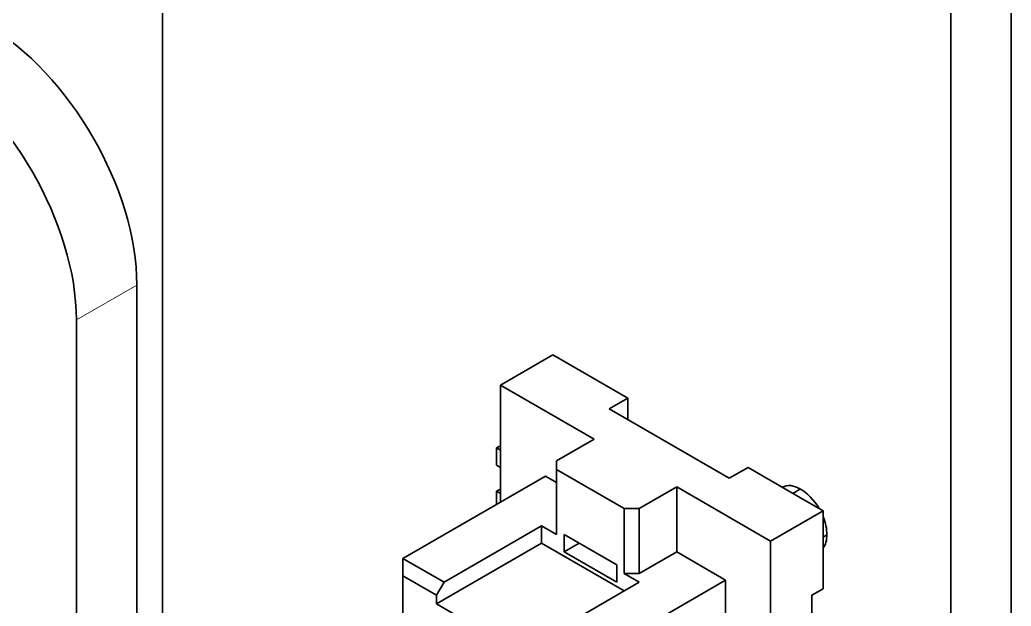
# Model space of a CAD drawing. Extents: x 386 to 1090, y 188 to 736.
# Drawn here: x 757.7 to 767.04, y 710.4 to 715.93 of the extents above; entities that cross this region are included whole.
import ezdxf

# ---------------------------------------------------------------- set-up
doc = ezdxf.new("R2010")
doc.units = 0

msp = doc.modelspace()

# ---------------------------------------------------------------- linework, layer by layer
at = {"color": 7, "lineweight": 35, "ltscale": 0.371883}
msp.add_line((759.0441, 708.9603), (759.0441, 723.8356), dxfattribs=at)
at = {"color": 7, "lineweight": 35}
for p, q in [((767.0379, 718.2446), (767.0379, 694.5663)), ((766.4687, 717.916), (766.4687, 694.2376)), ((758.8014, 689.7495), (758.8014, 713.4279)), ((758.2322, 689.4208), (758.2322, 713.0992))]:
    msp.add_line(p, q, dxfattribs=at)
at = {"color": 7, "lineweight": 13, "ltscale": 0.016432}
msp.add_line((758.8014, 713.4279), (758.2322, 713.0992), dxfattribs=at)
at = {"color": 7, "lineweight": 35, "ltscale": 0.014288}
msp.add_line((762.721, 712.7721), (762.2261, 712.4863), dxfattribs=at)
msp.add_line((762.721, 712.7721), (762.2261, 712.4863), dxfattribs=at)
at = {"color": 7, "lineweight": 35, "ltscale": 0.020412}
msp.add_line((762.721, 712.7721), (763.4281, 712.3638), dxfattribs=at)
msp.add_line((762.721, 712.7721), (763.4281, 712.3638), dxfattribs=at)
at = {"color": 7, "lineweight": 35, "ltscale": 0.025515}
for p, q in [((762.2261, 712.4863), (763.1099, 711.976)), ((762.2261, 712.4863), (763.1099, 711.976)), ((763.8878, 711.5269), (764.7716, 711.0166)), ((763.8878, 711.5269), (764.7716, 711.0166))]:
    msp.add_line(p, q, dxfattribs=at)
at = {"color": 7, "lineweight": 35, "ltscale": 0.027557}
msp.add_line((762.2261, 711.384), (762.2261, 712.4863), dxfattribs=at)
msp.add_line((762.2261, 711.384), (762.2261, 712.4863), dxfattribs=at)
at = {"color": 7, "lineweight": 35, "ltscale": 0.005103}
for p, q in [((763.2513, 712.2618), (763.4281, 712.3638)), ((763.2513, 712.2618), (763.4281, 712.3638)), ((763.4281, 712.1597), (763.4281, 712.3638)), ((763.4281, 712.1597), (763.4281, 712.3638)), ((764.5595, 711.7106), (764.3828, 711.6086)), ((764.5595, 711.7106), (764.3828, 711.6086))]:
    msp.add_line(p, q, dxfattribs=at)
at = {"color": 7, "lineweight": 35, "ltscale": 0.032661}
msp.add_line((764.3828, 711.6086), (763.2513, 712.2618), dxfattribs=at)
msp.add_line((764.3828, 711.6086), (763.2513, 712.2618), dxfattribs=at)
at = {"color": 7, "lineweight": 35, "ltscale": 0.010205}
msp.add_line((763.1099, 711.976), (762.7564, 711.7719), dxfattribs=at)
msp.add_line((763.1099, 711.976), (762.7564, 711.7719), dxfattribs=at)
at = {"color": 7, "lineweight": 35, "ltscale": 0.001022}
for p, q in [((762.2261, 711.9148), (762.1907, 711.8943)), ((762.2261, 711.9148), (762.1907, 711.8943)), ((762.1907, 711.7311), (762.2261, 711.7106)), ((762.1907, 711.7311), (762.2261, 711.7106)), ((762.2261, 711.5065), (762.1907, 711.4861)), ((762.2261, 711.5065), (762.1907, 711.4861))]:
    msp.add_line(p, q, dxfattribs=at)
at = {"color": 7, "lineweight": 35, "ltscale": 0.001021}
for p, q in [((762.1907, 711.8943), (762.2261, 711.874)), ((762.1907, 711.8943), (762.2261, 711.874)), ((762.1907, 711.4861), (762.2261, 711.4657)), ((762.1907, 711.4861), (762.2261, 711.4657))]:
    msp.add_line(p, q, dxfattribs=at)
at = {"color": 7, "lineweight": 35, "ltscale": 0.004082}
for p, q in [((762.1907, 711.8943), (762.1907, 711.7311)), ((762.1907, 711.8943), (762.1907, 711.7311)), ((761.3068, 710.8533), (761.3068, 710.6901)), ((761.3068, 710.8533), (761.3068, 710.6901))]:
    msp.add_line(p, q, dxfattribs=at)
at = {"color": 7, "lineweight": 35, "ltscale": 0.002042}
for p, q in [((762.7564, 711.7719), (762.7564, 711.6902)), ((762.7564, 711.7719), (762.7564, 711.6902)), ((761.625, 710.4247), (761.625, 710.5063)), ((761.625, 710.4247), (761.625, 710.5063))]:
    msp.add_line(p, q, dxfattribs=at)
at = {"color": 7, "lineweight": 35, "ltscale": 0.014289}
for p, q in [((764.5595, 711.7106), (765.0545, 711.4249)), ((764.5595, 711.7106), (765.0545, 711.4249)), ((765.2666, 711.3024), (764.7716, 711.0166)), ((765.2666, 711.3024), (764.7716, 711.0166)), ((762.8271, 711.0779), (763.3221, 710.7921)), ((762.8271, 711.0779), (763.3221, 710.7921)), ((763.3221, 710.6288), (762.8271, 710.9146)), ((763.3221, 710.6288), (762.8271, 710.9146))]:
    msp.add_line(p, q, dxfattribs=at)
at = {"color": 7, "lineweight": 35, "ltscale": 0.038784}
for p, q in [((761.3068, 710.8533), (762.6503, 711.629)), ((761.3068, 710.8533), (762.6503, 711.629)), ((763.0038, 709.8735), (764.3474, 710.6492)), ((763.0038, 709.8735), (764.3474, 710.6492))]:
    msp.add_line(p, q, dxfattribs=at)
at = {"color": 7, "lineweight": 35, "ltscale": 0.003063}
msp.add_line((762.6503, 711.629), (762.7564, 711.5677), dxfattribs=at)
msp.add_line((762.6503, 711.629), (762.7564, 711.5677), dxfattribs=at)
at = {"color": 7, "lineweight": 35, "ltscale": 0.01837}
for p, q in [((762.7564, 711.6902), (763.3928, 711.3228)), ((762.7564, 711.6902), (763.3928, 711.3228)), ((765.2666, 711.3024), (765.2666, 710.5676)), ((765.2666, 711.3024), (765.2666, 710.5676))]:
    msp.add_line(p, q, dxfattribs=at)
at = {"color": 7, "lineweight": 35, "ltscale": 0.015309}
for p, q in [((762.7564, 711.0779), (762.7564, 711.6902)), ((762.7564, 711.0779), (762.7564, 711.6902)), ((763.8878, 710.9146), (763.8878, 711.5269)), ((763.8878, 710.9146), (763.8878, 711.5269)), ((763.3928, 711.3228), (763.3928, 710.7104)), ((763.3928, 711.3228), (763.3928, 710.7104)), ((763.5342, 711.3228), (763.5342, 710.7104)), ((763.5342, 711.3228), (763.5342, 710.7104))]:
    msp.add_line(p, q, dxfattribs=at)
at = {"color": 7, "lineweight": 35, "ltscale": 0.010206}
for p, q in [((763.5342, 711.3228), (763.8878, 711.5269)), ((763.5342, 711.3228), (763.8878, 711.5269)), ((763.5342, 710.7104), (763.8878, 710.9146)), ((763.5342, 710.7104), (763.8878, 710.9146))]:
    msp.add_line(p, q, dxfattribs=at)
at = {"color": 7, "lineweight": 35, "ltscale": 0.002062}
msp.add_line((764.9805, 711.4667), (765.0519, 711.508), dxfattribs=at)
at = {"color": 7, "lineweight": 35, "ltscale": 0.003061}
msp.add_line((762.1907, 711.4861), (762.1907, 711.3636), dxfattribs=at)
msp.add_line((762.1907, 711.4861), (762.1907, 711.3636), dxfattribs=at)
at = {"color": 7, "lineweight": 35, "ltscale": 0.006123}
msp.add_line((765.0545, 711.4249), (765.2666, 711.3024), dxfattribs=at)
msp.add_line((765.0545, 711.4249), (765.2666, 711.3024), dxfattribs=at)
at = {"color": 7, "lineweight": 35, "ltscale": 0.003535}
for p, q in [((763.3928, 711.3228), (763.5342, 711.3228)), ((763.3928, 711.3228), (763.5342, 711.3228)), ((763.3928, 710.7104), (763.5342, 710.7104)), ((763.3928, 710.7104), (763.5342, 710.7104)), ((761.625, 710.5063), (761.6957, 710.6288)), ((761.625, 710.5063), (761.6957, 710.6288))]:
    msp.add_line(p, q, dxfattribs=at)
at = {"color": 7, "lineweight": 35, "ltscale": 0.026537}
for p, q in [((761.6957, 710.6288), (762.615, 711.1595)), ((761.6957, 710.6288), (762.615, 711.1595)), ((762.5443, 709.8939), (761.625, 710.4247)), ((762.5443, 709.8939), (761.625, 710.4247))]:
    msp.add_line(p, q, dxfattribs=at)
at = {"color": 7, "lineweight": 35, "ltscale": 0.004083}
for p, q in [((762.615, 711.1595), (762.7564, 711.0779)), ((762.615, 711.1595), (762.615, 710.9962)), ((762.615, 711.1595), (762.7564, 711.0779)), ((762.615, 711.1595), (762.615, 710.9962)), ((762.8271, 710.9146), (762.8271, 711.0779)), ((762.8271, 710.9146), (762.8271, 711.0779)), ((762.9685, 710.9962), (762.8271, 710.9146)), ((762.9685, 710.9962), (762.8271, 710.9146)), ((763.3221, 710.7921), (763.3221, 710.6288)), ((763.3221, 710.7921), (763.3221, 710.6288)), ((763.3928, 710.7104), (763.5342, 710.6288)), ((763.3928, 710.7104), (763.5342, 710.6288))]:
    msp.add_line(p, q, dxfattribs=at)
at = {"color": 7, "lineweight": 35, "ltscale": 0.00102}
msp.add_line((765.2666, 711.0546), (765.3019, 711.075), dxfattribs=at)
at = {"color": 7, "lineweight": 35, "ltscale": 0.028578}
msp.add_line((761.625, 710.4247), (762.615, 710.9962), dxfattribs=at)
msp.add_line((761.625, 710.4247), (762.615, 710.9962), dxfattribs=at)
at = {"color": 7, "lineweight": 35, "ltscale": 0.022453}
msp.add_line((762.615, 710.9962), (763.3928, 710.5471), dxfattribs=at)
msp.add_line((762.615, 710.9962), (763.3928, 710.5471), dxfattribs=at)
at = {"color": 7, "lineweight": 35, "ltscale": 0.226578}
msp.add_line((764.7716, 711.0166), (764.7716, 701.9535), dxfattribs=at)
msp.add_line((764.7716, 711.0166), (764.7716, 701.9535), dxfattribs=at)
at = {"color": 7, "lineweight": 35, "ltscale": 0.011227}
msp.add_line((761.6957, 710.6288), (761.3068, 710.8533), dxfattribs=at)
msp.add_line((761.6957, 710.6288), (761.3068, 710.8533), dxfattribs=at)
at = {"color": 7, "lineweight": 35, "ltscale": 0.013267}
msp.add_line((764.3474, 710.6492), (763.8878, 710.9146), dxfattribs=at)
msp.add_line((764.3474, 710.6492), (763.8878, 710.9146), dxfattribs=at)
at = {"color": 7, "lineweight": 35, "ltscale": 0.009185}
msp.add_line((761.625, 710.5063), (761.3068, 710.6901), dxfattribs=at)
msp.add_line((761.625, 710.5063), (761.3068, 710.6901), dxfattribs=at)
at = {"color": 7, "lineweight": 35, "ltscale": 0.191878}
msp.add_line((761.3068, 703.015), (761.3068, 710.6901), dxfattribs=at)
msp.add_line((761.3068, 703.015), (761.3068, 710.6901), dxfattribs=at)
at = {"color": 7, "lineweight": 35, "ltscale": 0.026535}
msp.add_line((763.5342, 710.6288), (762.615, 710.0981), dxfattribs=at)
msp.add_line((763.5342, 710.6288), (762.615, 710.0981), dxfattribs=at)
at = {"color": 7, "lineweight": 35, "ltscale": 0.195959}
msp.add_line((764.3474, 702.8109), (764.3474, 710.6492), dxfattribs=at)
msp.add_line((764.3474, 702.8109), (764.3474, 710.6492), dxfattribs=at)
at = {"color": 7, "lineweight": 35, "ltscale": 0.003062}
msp.add_line((765.1605, 710.5063), (765.2666, 710.5676), dxfattribs=at)
msp.add_line((765.1605, 710.5063), (765.2666, 710.5676), dxfattribs=at)
at = {"color": 7, "lineweight": 35, "ltscale": 0.005002}
msp.add_line((765.1605, 710.3063), (765.1605, 710.5063), dxfattribs=at)
msp.add_line((765.1605, 710.3063), (765.1605, 710.5063), dxfattribs=at)
at = {"color": 7, "lineweight": 35}
for centre, major_axis, start_param, end_param in [((757.3872, 714.2444), (1, -1.7321), 0.785398, 2.356194), ((756.818, 713.9158), (1, -1.7321), 0.785398, 2.356194), ((765.0545, 711.2208), (0.175, -0.3031), 1.58104, 3.141593), ((765.0545, 711.2208), (0.175, -0.3031), 0.785398, 1.325889), ((765.0545, 711.2208), (0.175, -0.3031), 0.24285, 0.785398)]:
    msp.add_ellipse(centre, major_axis=major_axis, ratio=0.57735, start_param=start_param, end_param=end_param, dxfattribs=at)

doc.saveas('drawing.dxf')
